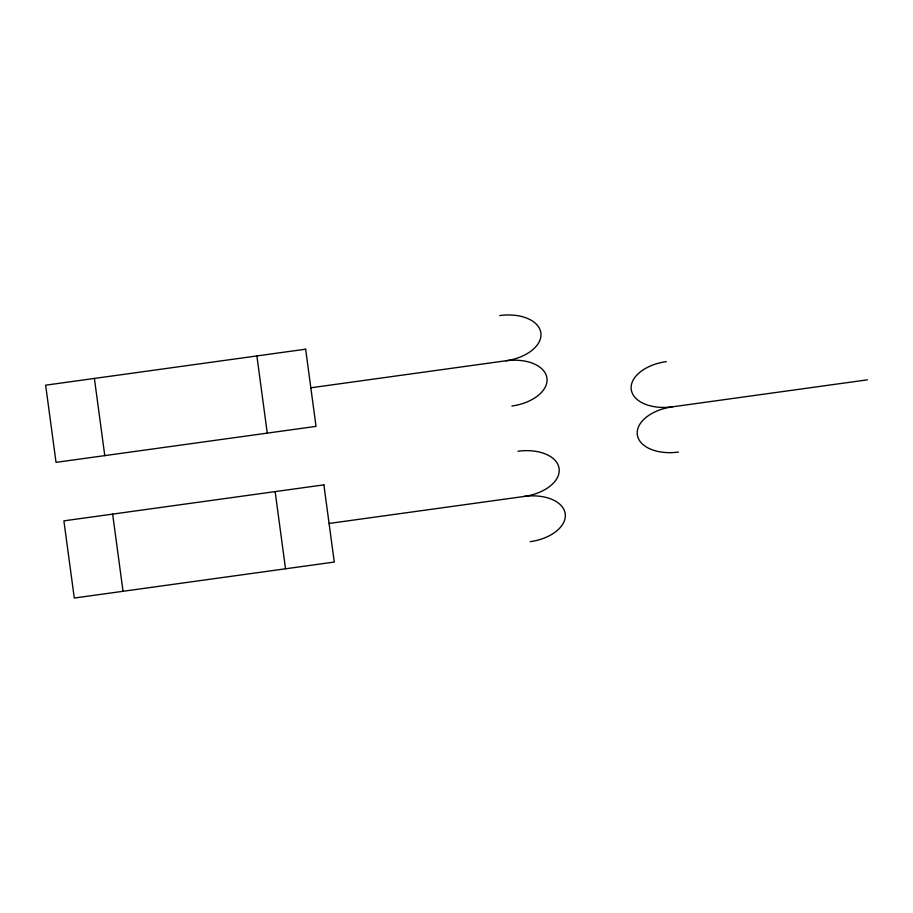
<?xml version="1.0" encoding="UTF-8"?>
<svg xmlns="http://www.w3.org/2000/svg" width="913" height="913" viewBox="0 0 913 913"><rect width="100%" height="100%" fill="white"/><g stroke="black" fill="none" stroke-linecap="round" stroke-linejoin="round"><path stroke-width="1.37" d="M310.831 387.785L505.813 360.795A38.449 22.814 -8 0 0 540.861 332.914A38.449 22.814 -8 0 0 499.731 315.567M678.45 452.061A38.449 22.814 -8 0 1 637.32 434.725A38.449 22.814 -8 0 1 672.356 406.833L867.35 379.842M329.079 523.457L524.073 496.467A38.449 22.814 -8 0 0 559.11 468.574A38.449 22.814 -8 0 0 517.991 451.239M256.884 355.944L267.269 433.127M275.144 491.616L285.529 568.799M94.393 378.439L104.778 455.621M112.653 514.11L123.038 591.293M524.073 496.467A38.449 22.814 -8 0 1 565.204 513.802A38.449 22.814 -8 0 1 530.156 541.683M505.813 360.795A38.449 22.814 -8 0 1 546.944 378.13A38.449 22.814 -8 0 1 511.908 406.011M672.356 406.833A38.449 22.814 -8 0 1 631.237 389.497A38.449 22.814 -8 0 1 666.273 361.616M305.638 349.188L45.65 385.183L56.035 462.366L316.024 426.371L305.638 349.188M323.887 484.86L63.899 520.855L74.284 598.038L334.272 562.043L323.887 484.86"/></g></svg>
